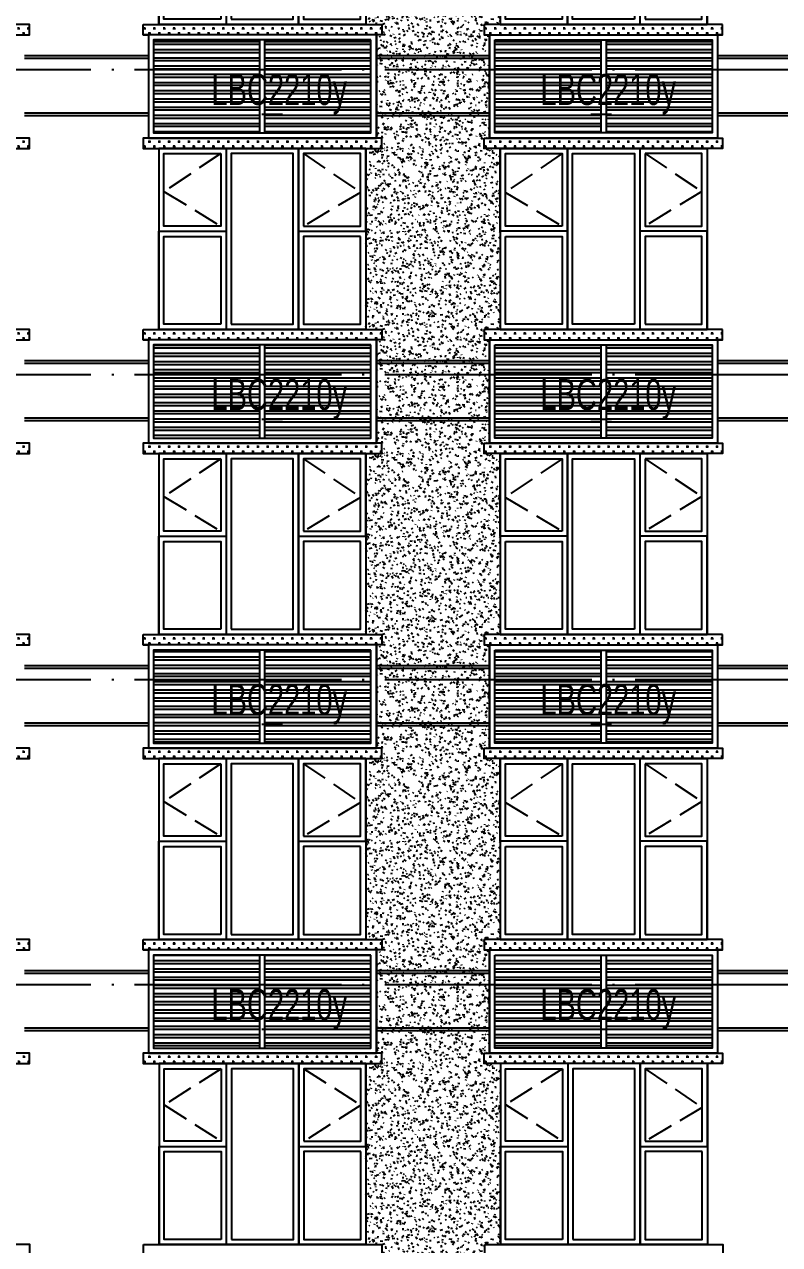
# Model space of a CAD drawing. Extents: x -12446 to 284554, y -295110 to 165007.
# Drawn here: x 71350 to 78649, y -243169 to -231369 of the extents above; entities that cross this region are included whole.
import ezdxf
from ezdxf.enums import TextEntityAlignment as Align

# ---------------------------------------------------------------- set-up
doc = ezdxf.new("R2010")
doc.units = 0
doc.header["$LTSCALE"] = 1000
doc.linetypes.add('AX-14-E$0$AX-85-M02$0$DASH', pattern=[0.35, 0.25, -0.1])
doc.linetypes.add('AX-14-E$0$DOTE', pattern=[2.4200000000000004, 2, -0.2, 0.02, -0.2])
doc.layers.get('0').update_dxf_attribs({"linetype": 'CONTINUOUS'})
doc.layers.get('Defpoints').update_dxf_attribs({"linetype": 'CONTINUOUS'})
for name, color, linetype in [('A-Anno-Note', 241, 'CONTINUOUS'), ('AX-14-comp-tc$0$AX-T-LMCZ-Z$0$AX-13-E01-E03$0$A-Detl-Patt', 8, 'CONTINUOUS'), ('AX-14-comp-tc$0$灰褐色真石漆', 15, 'CONTINUOUS'), ('AX-14-E$0$A-Detl-Fine', 152, 'CONTINUOUS'), ('AX-14-E$0$A-Detl-Patt', 8, 'CONTINUOUS'), ('AX-14-E$0$A-Detl-Thin', 131, 'CONTINUOUS'), ('AX-14-E$0$A-Wind-Iden', 11, 'CONTINUOUS')]:
    doc.layers.add(name, color=color, linetype=linetype)
doc.layers.add('AX-14-E$0$A-Grid', color=222, linetype='AX-14-E$0$DOTE', plot=False)
doc.styles.add('AX-14-E$0$_TCH_DIM', font='JZFZ_ENA', dxfattribs={"width": 0.7, "bigfont": 'JZFZ_CNB'})
pattern_1 = [(180, (696.9422506334959, -342499.5555216908), (-7.105427357601002e-15, -79.375), []), (180, (668.8789502551081, -342527.6188220691), (-7.105427357601002e-15, -79.375), [])]

# ---------------------------------------------------------------- blocks, each defined once
blk = doc.blocks.new('AX-14-E$0$A$C1980769A')
at = {"layer": 'AX-14-E$0$A-Detl-Fine'}
for points in [[(14949.99953649973, 2899.999694386643), (14949.99953649973, 2199.999694386643), (14399.99953649979, 2199.999694386643), (14399.99953649979, 2899.999694386643), (14949.99953649973, 2899.999694386643)], [(15049.99953649973, 1249.999694386643), (15649.99953649973, 1249.999694386643), (15649.99953649973, 2899.999694386643), (15049.99953649973, 2899.999694386643), (15049.99953649973, 1249.999694386643)], [(18249.9995315061, 2899.999694386643), (18249.99953150612, 2199.999694386643), (17699.99953150615, 2199.999694386643), (17699.99953150615, 2899.999694386643), (18249.9995315061, 2899.999694386643)], [(18349.99953150612, 1249.999694386643), (18949.9995315061, 1249.999694386643), (18949.9995315061, 2899.999694386643), (18349.9995315061, 2899.999694386643), (18349.99953150612, 1249.999694386643)]]:
    blk.add_lwpolyline(points, dxfattribs=at)
for points in [[(15749.99953649979, 2199.999694386643), (16299.99953649979, 2199.999694386643), (16299.99953649973, 2899.999694386701), (15749.99953649973, 2899.999694386701)], [(19049.99953150615, 2199.999694386643), (19599.99953150615, 2199.999694386643), (19599.9995315061, 2899.999694386701), (19049.9995315061, 2899.999694386701)], [(14949.99953649973, 1249.999694386643), (14399.99953649976, 1249.999694386643), (14399.99953649976, 2099.999694386643), (14949.99953649973, 2099.999694386614)], [(16299.99953649976, 2099.999694386643), (15749.99953649976, 2099.999694386643), (15749.99953649976, 1249.999694386643), (16299.99953649976, 1249.999694386643)], [(18249.99953150612, 1249.999694386643), (17699.99953150612, 1249.999694386643), (17699.99953150612, 2099.999694386643), (18249.99953150612, 2099.999694386614)], [(19599.99953150612, 2099.999694386643), (19049.99953150612, 2099.999694386643), (19049.99953150612, 1249.999694386643), (19599.99953150612, 1249.999694386643)]]:
    blk.add_lwpolyline(points, close=True, dxfattribs=at)
at = {"layer": 'AX-14-E$0$A-Detl-Patt', "linetype": 'AX-14-E$0$AX-85-M02$0$DASH'}
for points in [[(14949.99953649973, 2899.999694386701), (14399.99953649979, 2549.999694386643), (14949.99953649973, 2199.999694386643)], [(15749.99953649979, 2899.999694386701), (16299.99953649976, 2547.955745635467), (15749.99953649979, 2199.99969438673)], [(18249.9995315061, 2899.999694386701), (17699.99953150615, 2554.011007700174), (18249.9995315061, 2199.999694386643)], [(19049.99953150615, 2899.999694386701), (19599.99953150607, 2524.999694386672), (19049.99953150615, 2199.99969438673)]]:
    blk.add_lwpolyline(points, dxfattribs=at)
at = {"layer": 'AX-14-E$0$A-Detl-Thin'}
for p, q in [((14349.99953649979, 2949.999694386643), (14349.99953649979, 1199.999694386584)), ((16349.99963753499, 2949.999694386701), (16349.99963753499, 1199.999694386643)), ((17649.99953150615, 2949.999694386643), (17649.99953150615, 1199.999694386584)), ((19649.99963254138, 2949.999694386701), (19649.99963254138, 1199.999694386643))]:
    blk.add_line(p, q, dxfattribs=at)
for points in [[(14999.99953649973, 2949.999694386643), (14349.99953649979, 2949.999694386643), (14349.99953649979, 2149.999694386643), (14999.99953649973, 2149.999694386643)], [(15699.99953649973, 2149.999694386643), (15699.99953649973, 2949.999694386643), (14999.99953649979, 2949.999694386643)], [(14999.99953649973, 2949.999694386614), (14999.99953649973, 1199.999694386643)], [(18299.9995315061, 2949.999694386643), (17649.99953150615, 2949.999694386643), (17649.99953150615, 2149.999694386643), (18299.9995315061, 2149.999694386643)], [(18999.9995315061, 2149.999694386643), (18999.9995315061, 2949.999694386643), (18299.99953150615, 2949.999694386643)], [(18299.9995315061, 2949.999694386614), (18299.99953150612, 1199.999694386643)], [(14349.9995364997, 1349.999694380531), (14349.99953649967, 2149.999694386643), (14999.99953649973, 2149.999694386643)], [(15699.99953649973, 2149.999694386643), (16349.99953649973, 2149.999694386643), (16349.99953649976, 1199.999694386643), (14349.99953649976, 1199.999694386643), (14349.99953649973, 2149.999694386643)], [(14349.99953649973, 2149.999694386584), (14999.99953649973, 2149.999694386614)], [(15699.99953649973, 2149.999694386614), (16349.99953649973, 2149.999694386643)], [(17649.99953150607, 1349.999694380531), (17649.99953150604, 2149.999694386643), (18299.99953150612, 2149.999694386643)], [(18999.9995315061, 2149.999694386643), (19649.9995315061, 2149.999694386643), (19649.99953150612, 1199.999694386643), (17649.99953150612, 1199.999694386643), (17649.9995315061, 2149.999694386643)], [(17649.9995315061, 2149.999694386584), (18299.99953150612, 2149.999694386614)], [(18999.9995315061, 2149.999694386614), (19649.9995315061, 2149.999694386643)], [(11199.99963922761, 1099.999694468803), (13099.99963905447, 1099.999694468803), (13099.99963905447, 1199.999694386614), (11199.99963922761, 1199.999694386614)]]:
    blk.add_lwpolyline(points, dxfattribs=at)
for points in [[(15699.99953649979, 2149.999694386643), (16349.99953649979, 2149.999694386643), (16349.99953649973, 2949.999694386701), (15699.99953649973, 2949.999694386701)], [(18999.99953150615, 2149.999694386643), (19649.99953150615, 2149.999694386643), (19649.9995315061, 2949.999694386701), (18999.9995315061, 2949.999694386701)], [(15699.99953649973, 2149.999694386643), (15699.99953649976, 1199.999694386643)], [(18999.9995315061, 2149.999694386643), (18999.99953150612, 1199.999694386643)], [(14199.99963903619, 1199.999694386643), (16504.7021219474, 1199.999694386643), (16504.7021219474, 1099.999694386643), (14199.99963903619, 1099.999694386643)], [(17499.99963404256, 1199.999694386643), (19799.70211695379, 1199.999694386643), (19799.70211695379, 1099.999694386643), (17499.99963404256, 1099.999694386643)]]:
    blk.add_lwpolyline(points, close=True, dxfattribs=at)
blk = doc.blocks.new('AX-14-E$0$A$C7DED0338')
at = {"layer": 'AX-14-E$0$A-Detl-Patt'}
h = blk.add_hatch(dxfattribs=at)
h.set_pattern_fill('STEEL', color=256, scale=50, angle=135)
h.set_pattern_definition(pattern_1)
h.paths.add_polyline_path([(14300.00022774786, 1049.999912505446), (15324.99669651315, 1049.999912505446), (15324.99669651315, 149.9999125054455), (14300.00022774786, 149.9999125054455)])
h = blk.add_hatch(dxfattribs=at)
h.set_pattern_fill('STEEL', color=256, scale=50, angle=135)
h.set_pattern_definition(pattern_1)
h.paths.add_polyline_path([(15374.99669651315, 149.9999125054455), (16400.00022618513, 149.9999125054456), (16400.00022618513, 1049.999912505446), (15374.99669651315, 1049.999912505446)])
h = blk.add_hatch(dxfattribs=at)
h.set_pattern_fill('STEEL', color=256, scale=50, angle=135)
h.set_pattern_definition(pattern_1)
h.paths.add_polyline_path([(18625.00376529479, 1049.999912505446), (17600.00023562278, 1049.999912505446), (17600.00023562278, 149.9999125054454), (18625.00376529479, 149.9999125054454)])
h = blk.add_hatch(dxfattribs=at)
h.set_pattern_fill('STEEL', color=256, scale=50, angle=135)
h.set_pattern_definition(pattern_1)
h.paths.add_polyline_path([(19700.00023406008, 1049.999912505446), (18675.00376529479, 1049.999912505446), (18675.00376529479, 149.9999125054455), (19700.00023406008, 149.9999125054455)])
at = {"layer": 'AX-14-E$0$A-Detl-Fine'}
for points in [[(14950.00012514988, 2899.999912500207), (14950.00012514991, 2199.999912500207), (14400.00012514993, 2199.999912500207), (14400.00012514993, 2899.999912500207), (14950.00012514988, 2899.999912500207)], [(15050.00012514991, 1249.999912500207), (15650.00012514988, 1249.999912500207), (15650.00012514988, 2899.999912500207), (15050.00012514988, 2899.999912500207), (15050.00012514991, 1249.999912500207)], [(18950.00033665803, 1249.999912500207), (18350.00033665803, 1249.999912500207), (18350.00033665803, 2899.999912500207), (18950.00033665803, 2899.999912500207), (18950.00033665803, 1249.999912500207)], [(19050.00033665803, 2899.999912500207), (19050.00033665803, 2199.999912500207), (19600.00033665798, 2199.999912500207), (19600.00033665798, 2899.999912500207), (19050.00033665803, 2899.999912500207)]]:
    blk.add_lwpolyline(points, dxfattribs=at)
for points in [[(15750.00012514993, 2199.999912500207), (16300.00012514993, 2199.999912500207), (16300.00012514988, 2899.999912500265), (15750.00012514988, 2899.999912500265)], [(18250.00033665798, 2199.999912500207), (17700.00033665798, 2199.999912500207), (17700.00033665803, 2899.999912500265), (18250.00033665803, 2899.999912500265)], [(14950.00012514991, 1249.999912500207), (14400.00012514991, 1249.999912500207), (14400.00012514991, 2099.999912500207), (14950.00012514991, 2099.999912500178)], [(16300.00012514991, 2099.999912500207), (15750.00012514991, 2099.999912500207), (15750.00012514991, 1249.999912500207), (16300.00012514991, 1249.999912500207)], [(17700.00033665801, 2099.999912500207), (18250.00033665801, 2099.999912500207), (18250.00033665801, 1249.999912500207), (17700.00033665801, 1249.999912500207)], [(19050.00033665803, 1249.999912500207), (19600.00033665801, 1249.999912500207), (19600.00033665801, 2099.999912500207), (19050.00033665803, 2099.999912500178)], [(14250.00022768634, 99.99991185084218), (16454.70271059757, 99.99991185084218), (16454.70271059757, 1099.999913149572), (14250.00022768634, 1099.999913149572)], [(19750.00023412157, 99.99991185084218), (17545.29775121037, 99.99991185084218), (17545.29775121037, 1099.999913149572), (19750.00023412157, 1099.999913149572)], [(16400.00022618513, 1049.999912505446), (14300.00022774786, 1049.999912505446), (14300.00022774786, 149.9999125054455), (16400.00022618513, 149.9999125054455)], [(15374.99669651315, 1049.999912505446), (15324.99669651315, 1049.999912505446), (15324.99669651315, 149.9999125054455), (15374.99669651315, 149.9999125054455)], [(17600.00023562278, 1049.999912505446), (19700.00023406008, 1049.999912505446), (19700.00023406008, 149.9999125054455), (17600.00023562278, 149.9999125054455)], [(18625.00376529479, 1049.999912505446), (18675.00376529479, 1049.999912505446), (18675.00376529479, 149.9999125054455), (18625.00376529479, 149.9999125054455)]]:
    blk.add_lwpolyline(points, close=True, dxfattribs=at)
at = {"layer": 'AX-14-E$0$A-Detl-Patt', "linetype": 'AX-14-E$0$AX-85-M02$0$DASH'}
for points in [[(14950.00012514988, 2899.999912500265), (14400.00012514993, 2534.06657635438), (14950.00012514988, 2199.999912500207)], [(15750.00012514993, 2899.999912500265), (16300.00012514985, 2524.999912500236), (15750.00012514993, 2199.999912500294)], [(18250.00033665798, 2899.999912500265), (17700.00033665806, 2524.999912500236), (18250.00033665798, 2199.999912500294)], [(19050.00033665803, 2899.999912500265), (19600.00033665798, 2534.06657635438), (19050.00033665803, 2199.999912500207)]]:
    blk.add_lwpolyline(points, dxfattribs=at)
at = {"layer": 'AX-14-E$0$A-Detl-Thin'}
for p, q in [((14350.00012514993, 2949.999912500207), (14350.00012514993, 1199.999912500149)), ((16350.00022618513, 2949.999912500265), (16350.00022618513, 1199.999912500207)), ((17650.00023562278, 2949.999912500265), (17650.00023562278, 1199.999912500207)), ((19650.00033665798, 2949.999912500207), (19650.00033665798, 1199.999912500149)), ((14200.00022768634, 1099.999912500207), (14250.00022768634, 1099.999912500207)), ((14250.00022768634, 1099.999912500207), (14250.00022768634, 99.99991250020685)), ((16454.70271059757, 1099.999912500207), (16454.70271059757, 99.99991250020685)), ((17545.29775121037, 1099.999912500207), (17545.29775121037, 99.99991250020685)), ((19800.00023412157, 1099.999912500207), (19750.00023412157, 1099.999912500207)), ((19750.00023412157, 1099.999912500207), (19750.00023412157, 99.99991250020685))]:
    blk.add_line(p, q, dxfattribs=at)
for points in [[(15000.00012514988, 2949.999912500207), (14350.00012514993, 2949.999912500207), (14350.00012514993, 2149.999912500207), (15000.00012514988, 2149.999912500207)], [(15700.00012514988, 2149.999912500207), (15700.00012514988, 2949.999912500207), (15000.00012514993, 2949.999912500207)], [(15000.00012514988, 2949.999912500178), (15000.00012514991, 1199.999912500207)], [(18300.00033665803, 2149.999912500207), (18300.00033665803, 2949.999912500207), (19000.00033665798, 2949.999912500207)], [(19000.00033665803, 2949.999912500207), (19650.00033665798, 2949.999912500207), (19650.00033665798, 2149.999912500207), (19000.00033665803, 2149.999912500207)], [(19000.00033665803, 2949.999912500178), (19000.00033665803, 1199.999912500207)], [(14350.00012514985, 1349.999912494095), (14350.00012514982, 2149.999912500207), (15000.00012514991, 2149.999912500207)], [(15700.00012514988, 2149.999912500207), (16350.00012514988, 2149.999912500207), (16350.00012514991, 1199.999912500207), (14350.00012514991, 1199.999912500207), (14350.00012514988, 2149.999912500207)], [(14350.00012514988, 2149.999912500149), (15000.00012514991, 2149.999912500178)], [(15700.00012514988, 2149.999912500178), (16350.00012514988, 2149.999912500207)], [(18300.00033665803, 2149.999912500207), (17650.00033665803, 2149.999912500207), (17650.00033665801, 1199.999912500207), (19650.00033665801, 1199.999912500207), (19650.00033665803, 2149.999912500207)], [(18300.00033665803, 2149.999912500178), (17650.00033665803, 2149.999912500207)], [(19650.00033665806, 1349.999912494095), (19650.00033665809, 2149.999912500207), (19000.00033665803, 2149.999912500207)], [(19650.00033665803, 2149.999912500149), (19000.00033665803, 2149.999912500178)], [(11200.00022787778, 1099.999912582367), (13100.00022770462, 1099.999912582367), (13100.00022770462, 1199.999912500178), (11200.00022787778, 1199.999912500178)], [(11200.00022787775, -8.749982225708663e-05), (13100.00022770462, -8.749982225708663e-05), (13100.00022770462, 99.99991241798853), (11200.00022787775, 99.99991241798853)]]:
    blk.add_lwpolyline(points, dxfattribs=at)
for points in [[(15700.00012514993, 2149.999912500207), (16350.00012514993, 2149.999912500207), (16350.00012514988, 2949.999912500265), (15700.00012514988, 2949.999912500265)], [(18300.00033665798, 2149.999912500207), (17650.00033665798, 2149.999912500207), (17650.00033665803, 2949.999912500265), (18300.00033665803, 2949.999912500265)], [(15700.00012514988, 2149.999912500207), (15700.00012514991, 1199.999912500207)], [(18300.00033665803, 2149.999912500207), (18300.00033665801, 1199.999912500207)], [(14200.00022768634, 1199.999912500207), (16504.70271059757, 1199.999912500207), (16504.70271059757, 1099.999912500207), (14200.00022768634, 1099.999912500207)], [(19800.00023412157, 1199.999912500207), (17495.29775121037, 1199.999912500207), (17495.29775121037, 1099.999912500207), (19800.00023412157, 1099.999912500207)], [(16504.70271059757, 99.99991250020685), (14200.00022768634, 99.99991250020685), (14200.00022768634, -8.749979315325618e-05), (16504.70271059757, -8.749979315325618e-05)], [(17495.29775121037, 99.99991250020685), (19800.0002341216, 99.99991250020685), (19800.0002341216, -8.749979315325618e-05), (17495.29775121037, -8.749979315325618e-05)]]:
    blk.add_lwpolyline(points, close=True, dxfattribs=at)
blk = doc.blocks.new('AX-14-E$0$awrhhrejreyhre')
at = {"layer": 'AX-14-E$0$A-Detl-Patt'}
for p, q in [((157211.2993441908, 176803.8397156491), (158411.2993441726, 176803.8397156491)), ((157211.2993441908, 176778.8397156491), (158411.2993441726, 176778.8397156491)), ((160611.0018270838, 176803.8397156491), (161711.2993391789, 176803.8397156491)), ((160611.0018270838, 176778.8397156491), (161711.2993391789, 176778.8397156491)), ((163911.0018220902, 176803.8397156491), (165111.299337721, 176803.8397156491)), ((163911.0018220902, 176778.8397156491), (165111.299337721, 176778.8397156491)), ((157211.2993441909, 176248.8397156491), (158411.2993441726, 176248.8397156491)), ((157211.2993441909, 176223.8397156491), (158411.2993441726, 176223.8397156491)), ((160611.0018270838, 176248.8397156491), (161711.2993391789, 176248.8397156491)), ((160611.0018270838, 176223.8397156491), (161711.2993391789, 176223.8397156491)), ((163911.0018220902, 176248.8397156491), (165111.299337721, 176248.8397156491)), ((163911.0018220902, 176223.8397156491), (165111.299337721, 176223.8397156491)), ((157211.2993441908, 173853.8397156491), (158411.2993441726, 173853.8397156491)), ((157211.2993441908, 173828.8397156491), (158411.2993441726, 173828.8397156491)), ((160611.0018270838, 173853.8397156491), (161711.2993391789, 173853.8397156491)), ((160611.0018270838, 173828.8397156491), (161711.2993391789, 173828.8397156491)), ((163911.0018220902, 173853.8397156491), (165111.299337721, 173853.8397156491)), ((163911.0018220902, 173828.8397156491), (165111.299337721, 173828.8397156491)), ((157211.2993441909, 173298.8397156491), (158411.2993441726, 173298.8397156491)), ((157211.2993441909, 173273.8397156491), (158411.2993441726, 173273.8397156491)), ((160611.0018270838, 173298.8397156491), (161711.2993391789, 173298.8397156491)), ((160611.0018270838, 173273.8397156491), (161711.2993391789, 173273.8397156491)), ((163911.0018220902, 173298.8397156491), (165111.299337721, 173298.8397156491)), ((163911.0018220902, 173273.8397156491), (165111.299337721, 173273.8397156491)), ((157211.2993441908, 170903.8397156491), (158411.2993441726, 170903.8397156491)), ((157211.2993441908, 170878.8397156491), (158411.2993441726, 170878.8397156491)), ((160611.0018270838, 170903.8397156491), (161711.2993391789, 170903.8397156491)), ((160611.0018270838, 170878.8397156491), (161711.2993391789, 170878.8397156491)), ((163911.0018220902, 170903.8397156491), (165111.299337721, 170903.8397156491)), ((163911.0018220902, 170878.8397156491), (165111.299337721, 170878.8397156491)), ((157211.2993441909, 170348.8397156491), (158411.2993441726, 170348.8397156491)), ((157211.2993441909, 170323.8397156491), (158411.2993441726, 170323.8397156491)), ((160611.0018270838, 170348.8397156491), (161711.2993391789, 170348.8397156491)), ((160611.0018270838, 170323.8397156491), (161711.2993391789, 170323.8397156491)), ((163911.0018220902, 170348.8397156491), (165111.299337721, 170348.8397156491)), ((163911.0018220902, 170323.8397156491), (165111.299337721, 170323.8397156491)), ((157211.2993441908, 167953.8397156491), (158411.2993441726, 167953.8397156491)), ((157211.2993441908, 167928.8397156491), (158411.2993441726, 167928.8397156491)), ((160611.0018270838, 167953.8397156491), (161711.2993391789, 167953.8397156491)), ((160611.0018270838, 167928.8397156491), (161711.2993391789, 167928.8397156491)), ((163911.0018220902, 167953.8397156491), (165111.299337721, 167953.8397156491)), ((163911.0018220902, 167928.8397156491), (165111.299337721, 167928.8397156491)), ((157211.2993441909, 167398.8397156491), (158411.2993441726, 167398.8397156491)), ((157211.2993441909, 167373.8397156491), (158411.2993441726, 167373.8397156491)), ((160611.0018270838, 167398.8397156491), (161711.2993391789, 167398.8397156491)), ((160611.0018270838, 167373.8397156491), (161711.2993391789, 167373.8397156491)), ((163911.0018220902, 167398.8397156491), (165111.299337721, 167398.8397156491)), ((163911.0018220902, 167373.8397156491), (165111.299337721, 167373.8397156491))]:
    blk.add_line(p, q, dxfattribs=at)
blk = doc.blocks.new('AX-14-comp-tc')
at = {"layer": 'AX-14-comp-tc$0$AX-T-LMCZ-Z$0$AX-13-E01-E03$0$A-Detl-Patt'}
h = blk.add_hatch(dxfattribs=at)
h.set_pattern_fill('CROSS', color=256, scale=30)
h.set_pattern_definition([(0, (-91071.10800261082, -403476.5949835974), (47.625, 47.625), [23.8125, -71.4375]), (90, (-91059.20175261082, -403488.5012335974), (-47.625, 47.625), [23.8125, -71.4375])])
h.paths.add_polyline_path([(69344.39360657643, -237791.8820632025), (71244.39345363001, -237791.8820632025), (71244.39345363001, -237891.8820632025), (69344.39360657643, -237891.8820632025)])
h.paths.add_polyline_path([(69344.39360657643, -238891.8820632025), (71244.39345363001, -238891.8820632025), (71244.39345363001, -238991.8820632025), (69344.39360657643, -238991.8820632025)])
h = blk.add_hatch(dxfattribs=at)
h.set_pattern_fill('CROSS', color=256, scale=30)
h.set_pattern_definition([(0, (-87663.33153145341, -403476.5949835974), (47.625, 47.625), [23.8125, -71.4375]), (90, (-87651.42528145341, -403488.5012335974), (-47.625, 47.625), [23.8125, -71.4375])])
h.paths.add_polyline_path([(72352.46744187619, -237791.8820632026), (74652.16992478742, -237791.8820632026), (74652.16992478742, -237891.8820632026), (72352.46744187619, -237891.8820632026)])
h.paths.add_polyline_path([(72352.46744187619, -238891.8820632026), (74652.16992478742, -238891.8820632026), (74652.16992478742, -238991.8820632026), (72352.46744187619, -238991.8820632026)])
h = blk.add_hatch(dxfattribs=at)
h.set_pattern_fill('CROSS', color=256, scale=30)
h.set_pattern_definition([(0, (-84368.33157402609, -403476.5949835975), (47.625, 47.625), [23.8125, -71.4375]), (90, (-84356.42532402609, -403488.5012335975), (-47.625, 47.625), [23.8125, -71.4375])])
h.paths.add_polyline_path([(75647.46739930351, -237791.8820632027), (77947.16988221474, -237791.8820632027), (77947.16988221474, -237891.8820632027), (75647.46739930351, -237891.8820632027)])
h.paths.add_polyline_path([(75647.46739930351, -238891.8820632027), (77947.16988221474, -238891.8820632027), (77947.16988221474, -238991.8820632027), (75647.46739930351, -238991.8820632027)])
h = blk.add_hatch(dxfattribs=at)
h.set_pattern_fill('CROSS', color=256, scale=30)
h.set_pattern_definition([(0, (-91071.10800261082, -406426.5949835974), (47.625, 47.625), [23.8125, -71.4375]), (90, (-91059.20175261082, -406438.5012335974), (-47.625, 47.625), [23.8125, -71.4375])])
h.paths.add_polyline_path([(69344.39360657643, -240741.8820632025), (71244.39345363001, -240741.8820632025), (71244.39345363001, -240841.8820632025), (69344.39360657643, -240841.8820632025)])
h.paths.add_polyline_path([(69344.39360657643, -241841.8820632025), (71244.39345363001, -241841.8820632025), (71244.39345363001, -241941.8820632025), (69344.39360657643, -241941.8820632025)])
h = blk.add_hatch(dxfattribs=at)
h.set_pattern_fill('CROSS', color=256, scale=30)
h.set_pattern_definition([(0, (-87663.33153145341, -406426.5949835974), (47.625, 47.625), [23.8125, -71.4375]), (90, (-87651.42528145341, -406438.5012335974), (-47.625, 47.625), [23.8125, -71.4375])])
h.paths.add_polyline_path([(72352.46744187619, -240741.8820632026), (74652.16992478742, -240741.8820632026), (74652.16992478742, -240841.8820632026), (72352.46744187619, -240841.8820632026)])
h.paths.add_polyline_path([(72352.46744187619, -241841.8820632026), (74652.16992478742, -241841.8820632026), (74652.16992478742, -241941.8820632026), (72352.46744187619, -241941.8820632026)])
h = blk.add_hatch(dxfattribs=at)
h.set_pattern_fill('CROSS', color=256, scale=30)
h.set_pattern_definition([(0, (-84368.33157402609, -406426.5949835975), (47.625, 47.625), [23.8125, -71.4375]), (90, (-84356.42532402609, -406438.5012335975), (-47.625, 47.625), [23.8125, -71.4375])])
h.paths.add_polyline_path([(75647.46739930351, -240741.8820632027), (77947.16988221474, -240741.8820632027), (77947.16988221474, -240841.8820632027), (75647.46739930351, -240841.8820632027)])
h.paths.add_polyline_path([(75647.46739930351, -241841.8820632027), (77947.16988221474, -241841.8820632027), (77947.16988221474, -241941.8820632027), (75647.46739930351, -241941.8820632027)])
h = blk.add_hatch(dxfattribs=at)
h.set_pattern_fill('CROSS', color=256, scale=30)
h.set_pattern_definition([(0, (-91071.10800261082, -409376.5949835974), (47.625, 47.625), [23.8125, -71.4375]), (90, (-91059.20175261082, -409388.5012335974), (-47.625, 47.625), [23.8125, -71.4375])])
h.paths.add_polyline_path([(69344.39360657643, -243691.8820632025), (71244.39345363001, -243691.8820632025), (71244.39345363001, -243791.8820632025), (69344.39360657643, -243791.8820632025)])
h.paths.add_polyline_path([(69344.39360657643, -244791.8820632025), (71244.39345363001, -244791.8820632025), (71244.39345363001, -244891.8820632025), (69344.39360657643, -244891.8820632025)])
h = blk.add_hatch(dxfattribs=at)
h.set_pattern_fill('CROSS', color=256, scale=30)
h.set_pattern_definition([(0, (-87663.33153145341, -409376.5949835974), (47.625, 47.625), [23.8125, -71.4375]), (90, (-87651.42528145341, -409388.5012335974), (-47.625, 47.625), [23.8125, -71.4375])])
h.paths.add_polyline_path([(72352.46744187619, -243691.8820632026), (74652.16992478742, -243691.8820632026), (74652.16992478742, -243791.8820632026), (72352.46744187619, -243791.8820632026)])
h.paths.add_polyline_path([(72352.46744187619, -244791.8820632026), (74652.16992478742, -244791.8820632026), (74652.16992478742, -244891.8820632026), (72352.46744187619, -244891.8820632026)])
h = blk.add_hatch(dxfattribs=at)
h.set_pattern_fill('CROSS', color=256, scale=30)
h.set_pattern_definition([(0, (-84368.33157402609, -409376.5949835975), (47.625, 47.625), [23.8125, -71.4375]), (90, (-84356.42532402609, -409388.5012335975), (-47.625, 47.625), [23.8125, -71.4375])])
h.paths.add_polyline_path([(75647.46739930351, -243691.8820632027), (77947.16988221474, -243691.8820632027), (77947.16988221474, -243791.8820632027), (75647.46739930351, -243791.8820632027)])
h.paths.add_polyline_path([(75647.46739930351, -244791.8820632027), (77947.16988221474, -244791.8820632027), (77947.16988221474, -244891.8820632027), (75647.46739930351, -244891.8820632027)])
h = blk.add_hatch(dxfattribs=at)
h.set_pattern_fill('CROSS', color=256, scale=30)
h.set_pattern_definition([(0, (-91068.03405192541, -412326.5949835974), (47.625, 47.625), [23.8125, -71.4375]), (90, (-91056.12780192541, -412338.5012335974), (-47.625, 47.625), [23.8125, -71.4375])])
h.paths.add_polyline_path([(69347.46755726184, -246641.8820632025), (71247.46740431542, -246641.8820632025), (71247.46740431542, -246741.8820632025), (69347.46755726184, -246741.8820632025)])
h.paths.add_polyline_path([(69347.46755726184, -247741.8820632025), (71247.46740431542, -247741.8820632025), (71247.46740431542, -247841.8820632025), (69347.46755726184, -247841.8820632025)])
h = blk.add_hatch(dxfattribs=at)
h.set_pattern_fill('CROSS', color=256, scale=30)
h.set_pattern_definition([(0, (-87663.33153145341, -412326.5949835974), (47.625, 47.625), [23.8125, -71.4375]), (90, (-87651.42528145341, -412338.5012335974), (-47.625, 47.625), [23.8125, -71.4375])])
h.paths.add_polyline_path([(72352.46744187619, -246641.8820632026), (74652.16992478742, -246641.8820632026), (74652.16992478742, -246741.8820632026), (72352.46744187619, -246741.8820632026)])
h.paths.add_polyline_path([(72352.46744187619, -247741.8820632026), (74652.16992478742, -247741.8820632026), (74652.16992478742, -247841.8820632026), (72352.46744187619, -247841.8820632026)])
h = blk.add_hatch(dxfattribs=at)
h.set_pattern_fill('CROSS', color=256, scale=30)
h.set_pattern_definition([(0, (-84368.33157402609, -412326.5949835973), (47.625, 47.625), [23.8125, -71.4375]), (90, (-84356.42532402609, -412338.5012335973), (-47.625, 47.625), [23.8125, -71.4375])])
h.paths.add_polyline_path([(75647.46739930351, -246641.8820632025), (77947.16988221474, -246641.8820632025), (77947.16988221474, -246741.8820632025), (75647.46739930351, -246741.8820632025)])
h.paths.add_polyline_path([(75647.46739930351, -247741.8820632025), (77947.16988221474, -247741.8820632025), (77947.16988221474, -247841.8820632025), (75647.46739930351, -247841.8820632025)])
at = {"layer": 'AX-14-comp-tc$0$灰褐色真石漆'}
h = blk.add_hatch(dxfattribs=at)
h.set_pattern_fill('离散材料', color=256, scale=50)
h.set_pattern_definition([(0, (-84152.33172707158, -441682.5949835975), (132, 228), [12, -201, 9, -87, 18, -213]), (10, (-84209.33172707158, -441559.5949835975), (80.67613670150445, 285.3442849732936), [20.99999999999963, -50.99999999999925, 26.99999999999963, -158.999999999997, 14.99999999999981, -197.999999999997]), (20, (-84239.33172707158, -441655.5949835975), (133.4709535592092, 220.9762533757766), [24, -165, 21, -123, 15, -96]), (29.99999999999999, (-84152.33172707158, -441673.5949835975), (-21.96925639128059, 254.0518682742054), [15, -99, 12, -147, 9, -195]), (40, (-84236.33172707158, -441607.5949835975), (33.83591731976973, 216.3703554074118), [11.99999999999981, -131.999999999997, 8.999999999999813, -83.99999999999851, 23.99999999999963, -152.999999999997]), (49.99999999999999, (-84191.33172707158, -441715.5949835975), (-80.24786473477874, 235.733494025581), [6, -111, 15, -183, 18, -93]), (59.99999999999999, (-84182.33172707158, -441694.5949835975), (-99.47302994931883, 223.7076581449592), [15, -123, 6, -144, 12, -111]), (70, (-84215.33172707158, -441730.5949835975), (-109.8922702303704, 215.5868477983183), [8.999999999999813, -56.99999999999925, 17.99999999999963, -95.99999999999851, 11.99999999999981, -131.999999999997]), (80, (-84200.33172707158, -441553.5949835975), (-208.5653438188234, 164.7194504535999), [20.99999999999963, -131.999999999997, 8.999999999999813, -155.999999999997, 17.99999999999963, -146.999999999997]), (90, (-84182.33172707158, -441682.5949835975), (-264, 111), [18, -93, 12, -183, 6, -186]), (99.99999999999993, (-84230.33172707158, -441589.5949835975), (-247.9714589557226, 145.145291151213), [20.99999999999999, -117, 17.99999999999999, -95.99999999999997, 20.99999999999999, -218.9999999999999]), (110, (-84251.33172707158, -441760.5949835975), (-240.4403417043912, 81.69113832647703), [24, -78, 12, -159, 18, -174]), (120, (-84332.33172707158, -441724.5949835975), (-286.6499444855586, 28.49226783578576), [14.99999999999981, -200.999999999997, 17.99999999999963, -92.99999999999851, 20.99999999999963, -122.9999999999985]), (130, (-84266.33172707158, -441790.5949835975), (-279.1077671106385, 71.26608126250224), [9, -66, 12, -129, 24, -168]), (140, (-84356.33172707158, -441550.5949835975), (-220.5968515658284, -34.20568782006698), [18, -108, 21, -93, 12, -126]), (150, (-84107.33172707158, -441808.5949835975), (-204.8249722427793, -120.7672585833788), [12, -84, 24, -186, 21, -171]), (160, (-84305.33172707158, -441640.5949835975), (-237.9010738302391, -162.4286891851902), [17.99999999999963, -125.9999999999985, 14.99999999999981, -113.9999999999985, 11.99999999999981, -182.999999999997]), (170, (-84287.33172707158, -441712.5949835975), (-215.6440470452878, -169.1231651014422), [26.99999999999963, -98.99999999999851, 17.99999999999963, -134.999999999997, 23.99999999999963, -131.999999999997])])
h.paths.add_polyline_path([(74497.46728732946, -236041.8820632027), (75797.4672967671, -236041.8820632027), (75797.4672967671, -237791.8820632027), (75642.7648123547, -237791.8820632027), (75642.7648123547, -237891.8820632027), (75692.7648123547, -237891.8820632027), (75692.7648123547, -238891.8820632027), (75642.7648123547, -238891.8820632027), (75642.7648123547, -238991.8820632027), (74652.1697717419, -238991.8820632027), (74652.1697717419, -238891.8820632027), (74602.1697717419, -238891.882063852), (74602.1697717419, -237891.8820632027), (74652.1697717419, -237891.8820632027), (74652.1697717419, -237791.8820632027), (74497.46718629423, -237791.8820632027)])
h = blk.add_hatch(dxfattribs=at)
h.set_pattern_fill('离散材料', color=256, scale=50)
h.set_pattern_definition([(0, (-84152.33172707158, -444632.5949835975), (132, 228), [12, -201, 9, -87, 18, -213]), (10, (-84209.33172707158, -444509.5949835975), (80.67613670150445, 285.3442849732936), [20.99999999999962, -50.99999999999925, 26.99999999999962, -158.999999999997, 14.99999999999981, -197.999999999997]), (20, (-84239.33172707158, -444605.5949835975), (133.4709535592092, 220.9762533757766), [24, -165, 21, -123, 15, -96]), (29.99999999999999, (-84152.33172707158, -444623.5949835975), (-21.96925639128059, 254.0518682742054), [15, -99, 12, -147, 9, -195]), (40, (-84236.33172707158, -444557.5949835975), (33.83591731976973, 216.3703554074118), [11.99999999999981, -131.999999999997, 8.999999999999812, -83.9999999999985, 23.99999999999962, -152.999999999997]), (49.99999999999999, (-84191.33172707158, -444665.5949835975), (-80.24786473477874, 235.733494025581), [6, -111, 15, -183, 18, -93]), (59.99999999999999, (-84182.33172707158, -444644.5949835975), (-99.47302994931883, 223.7076581449592), [15, -123, 6, -144, 12, -111]), (70, (-84215.33172707158, -444680.5949835975), (-109.8922702303704, 215.5868477983183), [8.999999999999812, -56.99999999999924, 17.99999999999962, -95.9999999999985, 11.99999999999981, -131.999999999997]), (80, (-84200.33172707158, -444503.5949835975), (-208.5653438188234, 164.7194504535999), [20.99999999999962, -131.999999999997, 8.999999999999812, -155.999999999997, 17.99999999999962, -146.999999999997]), (90, (-84182.33172707158, -444632.5949835975), (-264, 111), [18, -93, 12, -183, 6, -186]), (99.99999999999993, (-84230.33172707158, -444539.5949835975), (-247.9714589557226, 145.145291151213), [20.99999999999999, -117, 17.99999999999999, -95.99999999999997, 20.99999999999999, -218.9999999999999]), (110, (-84251.33172707158, -444710.5949835975), (-240.4403417043912, 81.69113832647703), [24, -78, 12, -159, 18, -174]), (120, (-84332.33172707158, -444674.5949835975), (-286.6499444855586, 28.49226783578576), [14.99999999999981, -200.999999999997, 17.99999999999962, -92.9999999999985, 20.99999999999962, -122.9999999999985]), (130, (-84266.33172707158, -444740.5949835975), (-279.1077671106385, 71.26608126250224), [9, -66, 12, -129, 24, -168]), (140, (-84356.33172707158, -444500.5949835975), (-220.5968515658284, -34.20568782006698), [18, -108, 21, -93, 12, -126]), (150, (-84107.33172707158, -444758.5949835975), (-204.8249722427793, -120.7672585833788), [12, -84, 24, -186, 21, -171]), (160, (-84305.33172707158, -444590.5949835975), (-237.9010738302391, -162.4286891851902), [17.99999999999962, -125.9999999999985, 14.99999999999981, -113.9999999999985, 11.99999999999981, -182.999999999997]), (170, (-84287.33172707158, -444662.5949835975), (-215.6440470452878, -169.1231651014422), [26.99999999999962, -98.9999999999985, 17.99999999999962, -134.999999999997, 23.99999999999962, -131.999999999997])])
h.paths.add_polyline_path([(74497.46728732946, -238991.8820632027), (75797.4672967671, -238991.8820632027), (75797.4672967671, -240741.8820632027), (75642.7648123547, -240741.8820632027), (75642.7648123547, -240841.8820632027), (75692.7648123547, -240841.8820632027), (75692.7648123547, -241841.8820632027), (75642.7648123547, -241841.8820632027), (75642.7648123547, -241941.8820632027), (74652.1697717419, -241941.8820632027), (74652.1697717419, -241841.8820632027), (74602.1697717419, -241841.882063852), (74602.1697717419, -240841.8820632027), (74652.1697717419, -240841.8820632027), (74652.1697717419, -240741.8820632027), (74497.46718629423, -240741.8820632027)])
h = blk.add_hatch(dxfattribs=at)
h.set_pattern_fill('离散材料', color=256, scale=50)
h.set_pattern_definition([(0, (-84152.33172707158, -447582.5949835975), (132, 228), [12, -201, 9, -87, 18, -213]), (10, (-84209.33172707158, -447459.5949835975), (80.67613670150445, 285.3442849732936), [20.99999999999962, -50.99999999999925, 26.99999999999962, -158.999999999997, 14.99999999999981, -197.999999999997]), (20, (-84239.33172707158, -447555.5949835975), (133.4709535592092, 220.9762533757766), [24, -165, 21, -123, 15, -96]), (29.99999999999999, (-84152.33172707158, -447573.5949835975), (-21.96925639128059, 254.0518682742054), [15, -99, 12, -147, 9, -195]), (40, (-84236.33172707158, -447507.5949835975), (33.83591731976973, 216.3703554074118), [11.99999999999981, -131.999999999997, 8.999999999999812, -83.9999999999985, 23.99999999999962, -152.999999999997]), (49.99999999999999, (-84191.33172707158, -447615.5949835975), (-80.24786473477874, 235.733494025581), [6, -111, 15, -183, 18, -93]), (59.99999999999999, (-84182.33172707158, -447594.5949835975), (-99.47302994931883, 223.7076581449592), [15, -123, 6, -144, 12, -111]), (70, (-84215.33172707158, -447630.5949835975), (-109.8922702303704, 215.5868477983183), [8.999999999999812, -56.99999999999924, 17.99999999999962, -95.9999999999985, 11.99999999999981, -131.999999999997]), (80, (-84200.33172707158, -447453.5949835975), (-208.5653438188234, 164.7194504535999), [20.99999999999962, -131.999999999997, 8.999999999999812, -155.999999999997, 17.99999999999962, -146.999999999997]), (90, (-84182.33172707158, -447582.5949835975), (-264, 111), [18, -93, 12, -183, 6, -186]), (99.99999999999993, (-84230.33172707158, -447489.5949835975), (-247.9714589557226, 145.145291151213), [20.99999999999999, -117, 17.99999999999999, -95.99999999999997, 20.99999999999999, -218.9999999999999]), (110, (-84251.33172707158, -447660.5949835975), (-240.4403417043912, 81.69113832647703), [24, -78, 12, -159, 18, -174]), (120, (-84332.33172707158, -447624.5949835975), (-286.6499444855586, 28.49226783578576), [14.99999999999981, -200.999999999997, 17.99999999999962, -92.9999999999985, 20.99999999999962, -122.9999999999985]), (130, (-84266.33172707158, -447690.5949835975), (-279.1077671106385, 71.26608126250224), [9, -66, 12, -129, 24, -168]), (140, (-84356.33172707158, -447450.5949835975), (-220.5968515658284, -34.20568782006698), [18, -108, 21, -93, 12, -126]), (150, (-84107.33172707158, -447708.5949835975), (-204.8249722427793, -120.7672585833788), [12, -84, 24, -186, 21, -171]), (160, (-84305.33172707158, -447540.5949835975), (-237.9010738302391, -162.4286891851902), [17.99999999999962, -125.9999999999985, 14.99999999999981, -113.9999999999985, 11.99999999999981, -182.999999999997]), (170, (-84287.33172707158, -447612.5949835975), (-215.6440470452878, -169.1231651014422), [26.99999999999962, -98.9999999999985, 17.99999999999962, -134.999999999997, 23.99999999999962, -131.999999999997])])
h.paths.add_polyline_path([(74497.46728732946, -241941.8820632027), (75797.4672967671, -241941.8820632027), (75797.4672967671, -243691.8820632027), (75642.7648123547, -243691.8820632027), (75642.7648123547, -243791.8820632027), (75692.7648123547, -243791.8820632027), (75692.7648123547, -244791.8820632027), (75642.7648123547, -244791.8820632027), (75642.7648123547, -244891.8820632027), (74652.1697717419, -244891.8820632027), (74652.1697717419, -244791.8820632027), (74602.1697717419, -244791.882063852), (74602.1697717419, -243791.8820632027), (74652.1697717419, -243791.8820632027), (74652.1697717419, -243691.8820632027), (74497.46718629423, -243691.8820632027)])
h = blk.add_hatch(dxfattribs=at)
h.set_pattern_fill('离散材料', color=256, scale=50)
h.set_pattern_definition([(0, (-84152.33172707158, -450532.5949835975), (132, 228), [12, -201, 9, -87, 18, -213]), (10, (-84209.33172707158, -450409.5949835975), (80.67613670150445, 285.3442849732936), [20.99999999999962, -50.99999999999925, 26.99999999999962, -158.999999999997, 14.99999999999981, -197.999999999997]), (20, (-84239.33172707158, -450505.5949835975), (133.4709535592092, 220.9762533757766), [24, -165, 21, -123, 15, -96]), (29.99999999999999, (-84152.33172707158, -450523.5949835975), (-21.96925639128059, 254.0518682742054), [15, -99, 12, -147, 9, -195]), (40, (-84236.33172707158, -450457.5949835975), (33.83591731976973, 216.3703554074118), [11.99999999999981, -131.999999999997, 8.999999999999812, -83.9999999999985, 23.99999999999962, -152.999999999997]), (49.99999999999999, (-84191.33172707158, -450565.5949835975), (-80.24786473477874, 235.733494025581), [6, -111, 15, -183, 18, -93]), (59.99999999999999, (-84182.33172707158, -450544.5949835975), (-99.47302994931883, 223.7076581449592), [15, -123, 6, -144, 12, -111]), (70, (-84215.33172707158, -450580.5949835975), (-109.8922702303704, 215.5868477983183), [8.999999999999812, -56.99999999999924, 17.99999999999962, -95.9999999999985, 11.99999999999981, -131.999999999997]), (80, (-84200.33172707158, -450403.5949835975), (-208.5653438188234, 164.7194504535999), [20.99999999999962, -131.999999999997, 8.999999999999812, -155.999999999997, 17.99999999999962, -146.999999999997]), (90, (-84182.33172707158, -450532.5949835975), (-264, 111), [18, -93, 12, -183, 6, -186]), (99.99999999999993, (-84230.33172707158, -450439.5949835975), (-247.9714589557226, 145.145291151213), [20.99999999999999, -117, 17.99999999999999, -95.99999999999997, 20.99999999999999, -218.9999999999999]), (110, (-84251.33172707158, -450610.5949835975), (-240.4403417043912, 81.69113832647703), [24, -78, 12, -159, 18, -174]), (120, (-84332.33172707158, -450574.5949835975), (-286.6499444855586, 28.49226783578576), [14.99999999999981, -200.999999999997, 17.99999999999962, -92.9999999999985, 20.99999999999962, -122.9999999999985]), (130, (-84266.33172707158, -450640.5949835975), (-279.1077671106385, 71.26608126250224), [9, -66, 12, -129, 24, -168]), (140, (-84356.33172707158, -450400.5949835975), (-220.5968515658284, -34.20568782006698), [18, -108, 21, -93, 12, -126]), (150, (-84107.33172707158, -450658.5949835975), (-204.8249722427793, -120.7672585833788), [12, -84, 24, -186, 21, -171]), (160, (-84305.33172707158, -450490.5949835975), (-237.9010738302391, -162.4286891851902), [17.99999999999962, -125.9999999999985, 14.99999999999981, -113.9999999999985, 11.99999999999981, -182.999999999997]), (170, (-84287.33172707158, -450562.5949835975), (-215.6440470452878, -169.1231651014422), [26.99999999999962, -98.9999999999985, 17.99999999999962, -134.999999999997, 23.99999999999962, -131.999999999997])])
h.paths.add_polyline_path([(74497.46728732946, -244891.8820632027), (75797.4672967671, -244891.8820632027), (75797.4672967671, -246641.8820632027), (75642.7648123547, -246641.8820632027), (75642.7648123547, -246741.8820632027), (75692.7648123547, -246741.8820632027), (75692.7648123547, -247741.8820632027), (75642.7648123547, -247741.8820632027), (75642.7648123547, -247841.8820632027), (74652.1697717419, -247841.8820632027), (74652.1697717419, -247741.8820632027), (74602.1697717419, -247741.882063852), (74602.1697717419, -246741.8820632027), (74652.1697717419, -246741.8820632027), (74652.1697717419, -246641.8820632027), (74497.46718629423, -246641.8820632027)])
h = blk.add_hatch(dxfattribs=at)
h.set_pattern_fill('离散材料', color=256, scale=50)
h.set_pattern_definition([(0, (-84152.33172707158, -453482.5949835975), (132, 228), [12, -201, 9, -87, 18, -213]), (10, (-84209.33172707158, -453359.5949835975), (80.67613670150445, 285.3442849732936), [20.99999999999962, -50.99999999999925, 26.99999999999962, -158.999999999997, 14.99999999999981, -197.999999999997]), (20, (-84239.33172707158, -453455.5949835975), (133.4709535592092, 220.9762533757766), [24, -165, 21, -123, 15, -96]), (29.99999999999999, (-84152.33172707158, -453473.5949835975), (-21.96925639128059, 254.0518682742054), [15, -99, 12, -147, 9, -195]), (40, (-84236.33172707158, -453407.5949835975), (33.83591731976973, 216.3703554074118), [11.99999999999981, -131.999999999997, 8.999999999999812, -83.9999999999985, 23.99999999999962, -152.999999999997]), (49.99999999999999, (-84191.33172707158, -453515.5949835975), (-80.24786473477874, 235.733494025581), [6, -111, 15, -183, 18, -93]), (59.99999999999999, (-84182.33172707158, -453494.5949835975), (-99.47302994931883, 223.7076581449592), [15, -123, 6, -144, 12, -111]), (70, (-84215.33172707158, -453530.5949835975), (-109.8922702303704, 215.5868477983183), [8.999999999999812, -56.99999999999924, 17.99999999999962, -95.9999999999985, 11.99999999999981, -131.999999999997]), (80, (-84200.33172707158, -453353.5949835975), (-208.5653438188234, 164.7194504535999), [20.99999999999962, -131.999999999997, 8.999999999999812, -155.999999999997, 17.99999999999962, -146.999999999997]), (90, (-84182.33172707158, -453482.5949835975), (-264, 111), [18, -93, 12, -183, 6, -186]), (99.99999999999993, (-84230.33172707158, -453389.5949835975), (-247.9714589557226, 145.145291151213), [20.99999999999999, -117, 17.99999999999999, -95.99999999999997, 20.99999999999999, -218.9999999999999]), (110, (-84251.33172707158, -453560.5949835975), (-240.4403417043912, 81.69113832647703), [24, -78, 12, -159, 18, -174]), (120, (-84332.33172707158, -453524.5949835975), (-286.6499444855586, 28.49226783578576), [14.99999999999981, -200.999999999997, 17.99999999999962, -92.9999999999985, 20.99999999999962, -122.9999999999985]), (130, (-84266.33172707158, -453590.5949835975), (-279.1077671106385, 71.26608126250224), [9, -66, 12, -129, 24, -168]), (140, (-84356.33172707158, -453350.5949835975), (-220.5968515658284, -34.20568782006698), [18, -108, 21, -93, 12, -126]), (150, (-84107.33172707158, -453608.5949835975), (-204.8249722427793, -120.7672585833788), [12, -84, 24, -186, 21, -171]), (160, (-84305.33172707158, -453440.5949835975), (-237.9010738302391, -162.4286891851902), [17.99999999999962, -125.9999999999985, 14.99999999999981, -113.9999999999985, 11.99999999999981, -182.999999999997]), (170, (-84287.33172707158, -453512.5949835975), (-215.6440470452878, -169.1231651014422), [26.99999999999962, -98.9999999999985, 17.99999999999962, -134.999999999997, 23.99999999999962, -131.999999999997])])
h.paths.add_polyline_path([(74497.46728732946, -247841.8820632027), (75797.4672967671, -247841.8820632027), (75797.4672967671, -249591.8820632027), (75642.7648123547, -249591.8820632027), (75642.7648123547, -249691.8820632027), (75692.7648123547, -249691.8820632027), (75692.7648123547, -250691.8820632027), (75642.7648123547, -250691.8820632027), (75642.7648123547, -250791.8820632027), (74652.1697717419, -250791.8820632027), (74652.1697717419, -250691.8820632027), (74602.1697717419, -250691.882063852), (74602.1697717419, -249691.8820632027), (74652.1697717419, -249691.8820632027), (74652.1697717419, -249591.8820632027), (74497.46718629423, -249591.8820632027)])
blk = doc.blocks.new('AX-14-E$0$JB-WIDR-TAG')
at = {"layer": 'Defpoints'}
blk.add_line((-1.69378949701786, -2.374999988824015), (0.306210495531559, -2.374999988823902), dxfattribs=at)
at = {"style": 'AX-14-E$0$_TCH_DIM', "width": 0.7}
blk.add_attdef('WD_TAG', text='', height=3, dxfattribs=at).set_placement((-4.02332034354913e-09, 2.273736754432321e-13), align=Align.MIDDLE_CENTER)
blk = doc.blocks.new('AX-14-E$0$wegwgewhrejsr')
at = {"layer": 'AX-14-E$0$A-Wind-Iden', "xscale": 100, "yscale": 100, "zscale": 100, "rotation": 3.415094585006376e-08}
for p in [(159673.1583167808, 176474.4541430724), (162853.0980078718, 176474.4541430724), (159673.1583167808, 173524.4541430724), (162853.0980078718, 173524.4541430724), (159673.1583167808, 170574.4541430724), (162853.0980078718, 170574.4541430724), (159673.1583167808, 167624.4541430724), (162853.0980078718, 167624.4541430724)]:
    blk.add_blockref('AX-14-E$0$JB-WIDR-TAG', p, dxfattribs=at).add_auto_attribs({'WD_TAG': 'LBC2210y'})
blk = doc.blocks.new('AX-14-E')
at = {"layer": 'AX-14-E$0$A-Grid'}
blk.add_line((55473.48250598426, -231804.4103259704), (94520.65113280248, -231804.4103259704), dxfattribs=at)
at = {"layer": 'AX-14-E$0$A-Detl-Thin'}
blk.add_blockref('AX-14-E$0$A$C1980769A', (58301.59173571906, -244369.4100203982), dxfattribs=at)
blk.add_blockref('AX-14-E$0$A$C7DED0338', (58298.5171963835, -241419.4102385116), dxfattribs=at)
at = {"layer": 'AX-14-E$0$A-Grid'}
blk.add_line((55473.48250598426, -240654.4103259704), (94520.65113280248, -240654.4103259704), dxfattribs=at)
at = {"layer": 'AX-14-E$0$A-Detl-Thin'}
blk.add_blockref('AX-14-E$0$A$C7DED0338', (58298.5171963835, -238469.4102385116), dxfattribs=at)
at = {"layer": 'AX-14-E$0$A-Grid'}
blk.add_line((55473.48250598426, -237704.4103259704), (94520.65113280248, -237704.4103259704), dxfattribs=at)
at = {"layer": 'AX-14-E$0$A-Detl-Thin'}
blk.add_blockref('AX-14-E$0$A$C7DED0338', (58298.5171963835, -235519.4102385116), dxfattribs=at)
at = {"layer": 'AX-14-E$0$A-Grid'}
blk.add_line((55473.48250598426, -234754.4103259704), (94520.65113280248, -234754.4103259704), dxfattribs=at)
at = {"layer": 'AX-14-E$0$A-Detl-Thin'}
blk.add_blockref('AX-14-E$0$A$C7DED0338', (58298.5171963835, -232569.4102385116), dxfattribs=at)
for name, p in [('AX-14-comp-tc', (152.8371209149773, 6422.471660038165)), ('AX-14-E$0$wegwgewhrejsr', (-85859.7079740281, -408473.2500442138))]:
    blk.add_blockref(name, p, dxfattribs=at)
at = {"layer": 'AX-14-E$0$A-Detl-Thin', "color": 6}
blk.add_blockref('AX-14-E$0$awrhhrejreyhre', (-85859.70796941733, -408473.2500416196), dxfattribs=at)

msp = doc.modelspace()

# ---------------------------------------------------------------- block references
at = {"layer": 'A-Anno-Note'}
msp.add_blockref('AX-14-E', (0, 0), dxfattribs=at)

doc.saveas('drawing.dxf')
